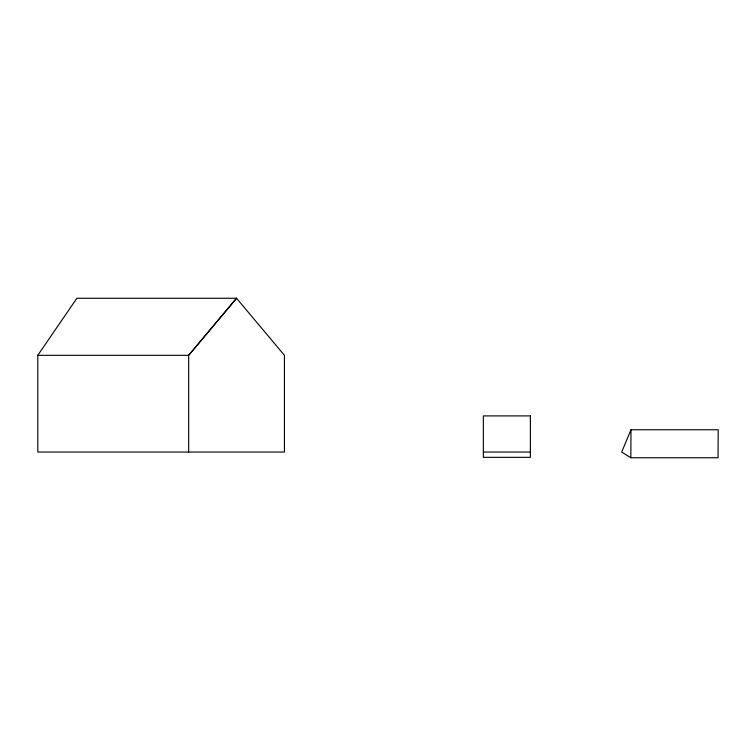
<?xml version="1.0" encoding="UTF-8"?>
<svg xmlns="http://www.w3.org/2000/svg" width="756" height="756" viewBox="0 0 756 756"><rect width="100%" height="100%" fill="white"/><g stroke="black" fill="none" stroke-linecap="round" stroke-linejoin="round"><path stroke-width="1.13" d="M630.854 457.749L630.986 429.767L718.2 429.767L718.058 457.749L630.854 457.749L621.706 452.05L630.986 429.767M37.8 355.311L76.885 298.251L236.543 298.251L284.426 355.311L284.426 452.05L37.8 452.05L37.8 355.311L188.669 355.311L236.552 298.251L188.669 355.311L188.669 452.05M483.349 452.05L530.391 452.05M530.391 415.894L483.349 415.894L483.349 457.342L530.391 457.342L530.391 415.894"/></g></svg>
